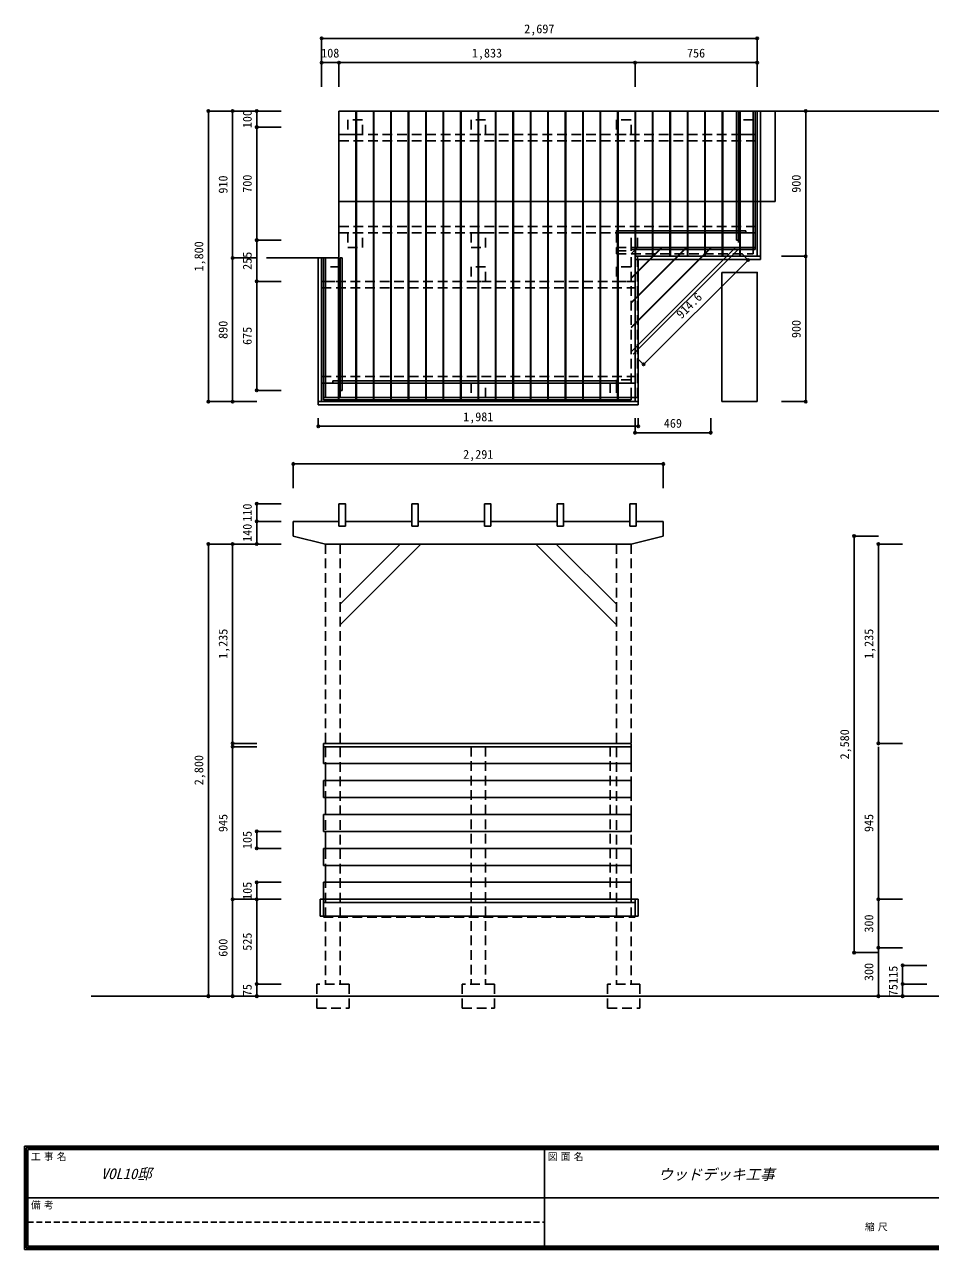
# Model space of a CAD drawing. Units: millimetres at full size, sheet at 1:30. Extents: x -5633 to 5647, y -4119 to 4019.
# Drawn here: x -5633 to -24, y -4119 to 3468 of the extents above; entities that cross this region are included whole.
import ezdxf
from ezdxf.enums import TextEntityAlignment as Align

# ---------------------------------------------------------------- set-up
doc = ezdxf.new("R2010")
doc.units = ezdxf.units.MM
doc.header["$LTSCALE"] = 30
doc.header["$PDMODE"] = 32
doc.header["$PDSIZE"] = 15
doc.linetypes.add('DASHED1', pattern=[1.8, 1.2, -0.6])
doc.linetypes.add('DASHED2', pattern=[3, 2, -1])
for name, color, linetype in [('0-2_束１', 4, 'DASHED2'), ('0-4_根太・大引き', 4, 'DASHED2'), ('0-5_柱・手摺', 2, 'Continuous'), ('0-6_床板等１', 3, 'Continuous'), ('0-7_床板等２', 2, 'Continuous'), ('0-A_境界・築造物', 7, 'Continuous'), ('0-C_寸法（境界・築造物）', 7, 'Continuous'), ('F-B_文字', 4, 'Continuous')]:
    doc.layers.add(name, color=color, linetype=linetype)
doc.styles.add('ＭＳ ゴシック', font='')
doc.styles.get('ＭＳ ゴシック').set_extended_font_data('MS Gothic')

msp = doc.modelspace()

# ---------------------------------------------------------------- linework, layer by layer
at = {"layer": '0-2_束１'}
for p, q in [((-1877.95, 2176.99), (-1837.95, 2176.99)), ((-1837.95, 2086.99), (-1837.95, 2176.99)), ((-1967.95, 2066.99), (-1967.95, 2086.99)), ((-1967.95, 2066.99), (-1877.95, 2066.99)), ((-1877.95, 2086.99), (-1877.95, 2066.99)), ((-1837.95, 2086.99), (-1877.95, 2086.99)), ((-2007.95, 1246.99), (-2007.95, 1156.99)), ((-2007.95, 1246.99), (-1967.95, 1246.99)), ((-1877.95, 1266.99), (-1877.95, 1246.99)), ((-1967.95, 1156.99), (-2007.95, 1156.99)), ((-3768.95, 249.74), (-3768.95, -2475.26)), ((-3768.95, 249.74), (-3768.95, -2475.26)), ((-3678.95, 249.74), (-3678.95, -2475.26)), ((-3678.95, 249.74), (-3678.95, -2475.26)), ((-1967.95, 249.74), (-1967.95, -2475.26)), ((-1877.95, 249.74), (-1877.95, -2475.26)), ((-2867.95, -1005.26), (-2867.95, -2475.26)), ((-2777.95, -1005.26), (-2777.95, -2475.26)), ((-2007.95, -1005.26), (-2007.95, -1950.26))]:
    msp.add_line(p, q, dxfattribs=at)
for points in [[(-3630.95, 2786.99), (-3540.95, 2786.99), (-3540.95, 2876.99), (-3630.95, 2876.99)], [(-2867.95, 2786.99), (-2777.95, 2786.99), (-2777.95, 2876.99), (-2867.95, 2876.99)], [(-1967.95, 2786.99), (-1877.95, 2786.99), (-1877.95, 2876.99), (-1967.95, 2876.99)], [(-1211.95, 2786.99), (-1121.95, 2786.99), (-1121.95, 2876.99), (-1211.95, 2876.99)], [(-3630.95, 2086.99), (-3540.95, 2086.99), (-3540.95, 2176.99), (-3630.95, 2176.99)], [(-2867.95, 2086.99), (-2777.95, 2086.99), (-2777.95, 2176.99), (-2867.95, 2176.99)], [(-1967.95, 2086.99), (-1877.95, 2086.99), (-1877.95, 2176.99), (-1967.95, 2176.99)], [(-1211.95, 2086.99), (-1121.95, 2086.99), (-1121.95, 2176.99), (-1211.95, 2176.99)], [(-3768.95, 1876.99), (-3678.95, 1876.99), (-3678.95, 1966.99), (-3768.95, 1966.99)], [(-2867.95, 1876.99), (-2777.95, 1876.99), (-2777.95, 1966.99), (-2867.95, 1966.99)], [(-1967.95, 1876.99), (-1877.95, 1876.99), (-1877.95, 1966.99), (-1967.95, 1966.99)], [(-3768.95, 1156.99), (-3678.95, 1156.99), (-3678.95, 1246.99), (-3768.95, 1246.99)], [(-2867.95, 1156.99), (-2777.95, 1156.99), (-2777.95, 1246.99), (-2867.95, 1246.99)], [(-1967.95, 1156.99), (-1877.95, 1156.99), (-1877.95, 1246.99), (-1967.95, 1246.99)], [(-3823.95, -2625.26), (-3623.95, -2625.26), (-3623.95, -2475.26), (-3823.95, -2475.26)], [(-3823.95, -2625.26), (-3623.95, -2625.26), (-3623.95, -2475.26), (-3823.95, -2475.26)], [(-2922.95, -2625.26), (-2722.95, -2625.26), (-2722.95, -2475.26), (-2922.95, -2475.26)], [(-2022.95, -2625.26), (-1822.95, -2625.26), (-1822.95, -2475.26), (-2022.95, -2475.26)]]:
    msp.add_lwpolyline(points, close=True, dxfattribs=at)
msp.add_lwpolyline([(-1877.95, 1266.99), (-1967.95, 1266.99), (-1967.95, 1246.99)], dxfattribs=at)
at = {"layer": '0-4_根太・大引き'}
for p, q in [((-3685.95, 2786.99), (-3685.95, 2746.99)), ((-3685.95, 2746.99), (-1096.95, 2746.99)), ((-3685.95, 2216.99), (-3685.95, 2176.99)), ((-3685.95, 2176.99), (-1096.95, 2176.99)), ((-3793.95, 1876.99), (-3793.95, 1836.99)), ((-3793.95, 1876.99), (-1852.95, 1876.99)), ((-3793.95, 1836.99), (-1852.95, 1836.99)), ((-1852.95, 1876.99), (-1852.95, 1836.99)), ((-3793.95, 1286.99), (-3793.95, 1246.99)), ((-3793.95, 1286.99), (-1852.95, 1286.99)), ((-3793.95, 1246.99), (-1852.95, 1246.99)), ((-1852.95, 1286.99), (-1852.95, 1246.99)), ((-3781.95, -2060.26), (-1852.95, -2060.26))]:
    msp.add_line(p, q, dxfattribs=at)
for points in [[(-3685.95, 2786.99), (-1096.95, 2786.99), (-1096.95, 2746.99)], [(-3685.95, 2216.99), (-1096.95, 2216.99), (-1096.95, 2176.99)]]:
    msp.add_lwpolyline(points, dxfattribs=at)
at = {"layer": '0-5_柱・手摺'}
for p, q in [((-1224.95, 2931.99), (-1224.95, 2131.99)), ((-1211.95, 2931.99), (-1224.95, 2931.99)), ((-1211.95, 2931.99), (-1211.95, 2131.99)), ((-1967.95, 2176.99), (-1166.95, 2176.99)), ((-1224.95, 2131.99), (-1211.95, 2131.99)), ((-1166.95, 2176.99), (-1166.95, 2189.99)), ((-1877.95, 2086.99), (-1877.95, 2073.99)), ((-1877.95, 2073.99), (-1108.95, 2073.99)), ((-3768.95, 2021.99), (-3781.95, 2021.99)), ((-3781.95, 2021.99), (-3781.95, 1143.99)), ((-3768.95, 2021.99), (-3768.95, 1156.99)), ((-3678.95, 2021.99), (-3678.95, 1201.99)), ((-3665.95, 2021.99), (-3678.95, 2021.99)), ((-3665.95, 2021.99), (-3665.95, 1201.99)), ((-1967.95, 1246.99), (-1967.95, 1259.99)), ((-3781.95, 1156.99), (-1877.95, 1156.99)), ((-3781.95, 1143.99), (-1877.95, 1143.99)), ((-3665.95, 1201.99), (-3678.95, 1201.99)), ((-1877.95, 1156.99), (-1877.95, 1143.99)), ((-3968.95, 389.74), (-3685.95, 389.74)), ((-3645.95, 389.74), (-3235.95, 389.74)), ((-3195.95, 389.74), (-2785.95, 389.74)), ((-2745.95, 389.74), (-2335.95, 389.74)), ((-2295.95, 389.74), (-1885.95, 389.74)), ((-1845.95, 389.74), (-1677.95, 389.74)), ((-1677.95, 389.74), (-1677.95, 299.74)), ((-1677.95, 299.74), (-1877.95, 249.74)), ((-3781.95, -1005.26), (-1877.95, -1005.26)), ((-3781.95, -1005.26), (-3781.95, -1110.26)), ((-1877.95, -1005.26), (-1877.95, -1110.26)), ((-3781.95, -1110.26), (-1877.95, -1110.26)), ((-3768.95, -1110.26), (-3768.95, -1215.26)), ((-3781.95, -1215.26), (-1877.95, -1215.26)), ((-3781.95, -1215.26), (-3781.95, -1320.26)), ((-1877.95, -1215.26), (-1877.95, -1320.26)), ((-3781.95, -1320.26), (-1877.95, -1320.26)), ((-3768.95, -1320.26), (-3768.95, -1425.26)), ((-3781.95, -1425.26), (-1877.95, -1425.26)), ((-3781.95, -1425.26), (-3781.95, -1530.26)), ((-1877.95, -1425.26), (-1877.95, -1530.26)), ((-3781.95, -1530.26), (-1877.95, -1530.26)), ((-3768.95, -1530.26), (-3768.95, -1635.26)), ((-3781.95, -1635.26), (-1877.95, -1635.26)), ((-3781.95, -1635.26), (-3781.95, -1740.26)), ((-1877.95, -1635.26), (-1877.95, -1740.26)), ((-3781.95, -1740.26), (-1877.95, -1740.26)), ((-3768.95, -1740.26), (-3768.95, -1845.26)), ((-3781.95, -1845.26), (-3781.95, -1950.26)), ((-3781.95, -1845.26), (-1877.95, -1845.26)), ((-1877.95, -1845.26), (-1877.95, -1950.26)), ((-3781.95, -1950.26), (-1877.95, -1950.26))]:
    msp.add_line(p, q, dxfattribs=at)
for points in [[(-1121.95, 2931.99), (-1121.95, 2086.99), (-1108.95, 2086.99)], [(-1121.95, 2931.99), (-1108.95, 2931.99), (-1108.95, 2086.99)], [(-1967.95, 2176.99), (-1967.95, 2189.99), (-1166.95, 2189.99)], [(-1877.95, 2086.99), (-1108.95, 2086.99), (-1108.95, 2073.99)], [(-1967.95, 1246.99), (-3723.95, 1246.99), (-3723.95, 1259.99), (-1967.95, 1259.99)], [(-3968.95, 389.74), (-3968.95, 299.74), (-3768.95, 249.74), (-1877.95, 249.74)]]:
    msp.add_lwpolyline(points, dxfattribs=at)
at = {"layer": '0-6_床板等１'}
for p, q in [((-3685.95, 2931.99), (-3685.95, 1131.99)), ((-3685.95, 2931.99), (-1096.95, 2931.99)), ((-3580.95, 2931.99), (-3580.95, 1131.99)), ((-3577.95, 2931.99), (-3577.95, 1131.99)), ((-3472.95, 2931.99), (-3472.95, 1131.99)), ((-3469.95, 2931.99), (-3469.95, 1131.99)), ((-3364.95, 2931.99), (-3364.95, 1131.99)), ((-3361.95, 2931.99), (-3361.95, 1131.99)), ((-3256.95, 2931.99), (-3256.95, 1131.99)), ((-3253.95, 2931.99), (-3253.95, 1131.99)), ((-3148.95, 2931.99), (-3148.95, 1131.99)), ((-3145.95, 2931.99), (-3145.95, 1131.99)), ((-3040.95, 2931.99), (-3040.95, 1131.99)), ((-3037.95, 2931.99), (-3037.95, 1131.99)), ((-2932.95, 2931.99), (-2932.95, 1131.99)), ((-2929.95, 2931.99), (-2929.95, 1131.99)), ((-2824.95, 2931.99), (-2824.95, 1131.99)), ((-2821.95, 2931.99), (-2821.95, 1131.99)), ((-2716.95, 2931.99), (-2716.95, 1131.99)), ((-2713.95, 2931.99), (-2713.95, 1131.99)), ((-2608.95, 2931.99), (-2608.95, 1131.99)), ((-2605.95, 2931.99), (-2605.95, 1131.99)), ((-2500.95, 2931.99), (-2500.95, 1131.99)), ((-2497.95, 2931.99), (-2497.95, 1131.99)), ((-2392.95, 2931.99), (-2392.95, 1131.99)), ((-2389.95, 2931.99), (-2389.95, 1131.99)), ((-2284.95, 2931.99), (-2284.95, 1131.99)), ((-2281.95, 2931.99), (-2281.95, 1131.99)), ((-2176.95, 2931.99), (-2176.95, 1131.99)), ((-2173.95, 2931.99), (-2173.95, 1131.99)), ((-2068.95, 2931.99), (-2068.95, 1131.99)), ((-2065.95, 2931.99), (-2065.95, 1131.99)), ((-1960.95, 2931.99), (-1960.95, 1131.99)), ((-1957.95, 2931.99), (-1957.95, 1131.99)), ((-1852.95, 2931.99), (-1852.95, 1131.99)), ((-1849.95, 2931.99), (-1849.95, 2031.99)), ((-1744.95, 2931.99), (-1744.95, 2031.99)), ((-1741.95, 2931.99), (-1741.95, 2031.99)), ((-1636.95, 2931.99), (-1636.95, 2031.99)), ((-1633.95, 2931.99), (-1633.95, 2031.99)), ((-1528.95, 2931.99), (-1528.95, 2031.99)), ((-1525.95, 2931.99), (-1525.95, 2031.99)), ((-1420.95, 2931.99), (-1420.95, 2031.99)), ((-1417.95, 2931.99), (-1417.95, 2031.99)), ((-1312.95, 2931.99), (-1312.95, 2031.99)), ((-1309.95, 2931.99), (-1309.95, 2031.99)), ((-1204.95, 2931.99), (-1204.95, 2031.99)), ((-1201.95, 2931.99), (-1201.95, 2031.99)), ((-1096.95, 2931.99), (-1096.95, 2031.99)), ((-1076.95, 2931.99), (-1076.95, 2011.99)), ((-3813.95, 2021.99), (-3813.95, 1111.99)), ((-3793.95, 2021.99), (-3793.95, 1131.99)), ((-1849.95, 2031.99), (-1076.95, 2031.99)), ((-1849.95, 2011.99), (-1076.95, 2011.99)), ((-1832.95, 2011.99), (-1832.95, 1111.99)), ((-3813.95, 1131.99), (-1832.95, 1131.99)), ((-3813.95, 1111.99), (-1832.95, 1111.99)), ((-3801.95, -1950.26), (-1832.95, -1950.26)), ((-3781.95, -1950.26), (-3781.95, -1970.26)), ((-3781.95, -1970.26), (-1852.95, -1970.26)), ((-1852.95, -1950.26), (-1852.95, -1970.26))]:
    msp.add_line(p, q, dxfattribs=at)
msp.add_lwpolyline([(-3793.95, 2021.99), (-3688.95, 2021.99), (-3688.95, 1131.99)], dxfattribs=at)
at = {"layer": '0-7_床板等２', "color": 4, "linetype": 'DASHED2'}
for p, q in [((-1967.95, 2086.99), (-1121.95, 2086.99)), ((-1967.95, 2086.99), (-1967.95, 2046.99)), ((-1121.95, 2086.99), (-1121.95, 2046.99)), ((-1967.95, 2046.99), (-1121.95, 2046.99)), ((-1877.95, 1156.99), (-1877.95, 2046.99)), ((-1837.95, 1156.99), (-1837.95, 2046.99)), ((-1877.95, 1156.99), (-1837.95, 1156.99))]:
    msp.add_line(p, q, dxfattribs=at)
at = {"layer": '0-7_床板等２', "color": 3}
for p, q in [((-1877.95, 2046.99), (-1837.95, 2086.99)), ((-1877.95, 1894.25), (-1685.22, 2086.99)), ((-1877.95, 1898.5), (-1689.46, 2086.99)), ((-1877.95, 1745.76), (-1536.73, 2086.99)), ((-1877.95, 1741.52), (-1532.48, 2086.99)), ((-1877.95, 1593.03), (-1383.99, 2086.99)), ((-1877.95, 1588.78), (-1379.75, 2086.99)), ((-1877.95, 1440.29), (-1231.26, 2086.99)), ((-1863.81, 1426.15), (-1217.11, 2072.85)), ((-3801.95, -1950.26), (-3801.95, -2055.26)), ((-3781.95, -1970.26), (-3781.95, -2055.26)), ((-1852.95, -1970.26), (-1852.95, -2055.26)), ((-1832.95, -1950.26), (-1832.95, -2055.26)), ((-3801.95, -2055.26), (-1832.95, -2055.26))]:
    msp.add_line(p, q, dxfattribs=at)
at = {"layer": '0-7_床板等２'}
for p, q in [((-3685.95, 499.74), (-3685.95, 359.74)), ((-3235.95, 499.74), (-3235.95, 359.74)), ((-2785.95, 499.74), (-2785.95, 359.74)), ((-2335.95, 499.74), (-2335.95, 359.74)), ((-1885.95, 499.74), (-1885.95, 359.74)), ((-3685.95, 359.74), (-3645.95, 359.74)), ((-3235.95, 359.74), (-3195.95, 359.74)), ((-2785.95, 359.74), (-2745.95, 359.74)), ((-2335.95, 359.74), (-2295.95, 359.74)), ((-1885.95, 359.74), (-1845.95, 359.74)), ((-2467.95, 249.74), (-1967.95, -250.26)), ((-2340.67, 249.74), (-1967.95, -122.98)), ((-3781.95, -985.26), (-1877.95, -985.26)), ((-3781.95, -985.26), (-3781.95, -1005.26)), ((-1877.95, -985.26), (-1877.95, -1005.26)), ((-3781.95, -1005.26), (-1877.95, -1005.26))]:
    msp.add_line(p, q, dxfattribs=at)
for points in [[(-3685.95, 499.74), (-3645.95, 499.74), (-3645.95, 359.74)], [(-3235.95, 499.74), (-3195.95, 499.74), (-3195.95, 359.74)], [(-2785.95, 499.74), (-2745.95, 499.74), (-2745.95, 359.74)], [(-2335.95, 499.74), (-2295.95, 499.74), (-2295.95, 359.74)], [(-1885.95, 499.74), (-1845.95, 499.74), (-1845.95, 359.74)]]:
    msp.add_lwpolyline(points, dxfattribs=at)
at = {"layer": '0-A_境界・築造物'}
for p, q in [((-3685.95, 2931.99), (258.94, 2931.99)), ((-3685.95, 2931.99), (-3685.95, 2021.99)), ((-985.95, 2931.99), (-985.95, 2371.99)), ((-3685.95, 2371.99), (-985.95, 2371.99)), ((-4135.32, 2021.99), (-3685.95, 2021.99)), ((-1315.95, 1931.99), (-1315.95, 1131.99)), ((-1315.95, 1131.99), (-1095.95, 1131.99)), ((-5221.14, -2550.26), (2123.41, -2550.26))]:
    msp.add_line(p, q, dxfattribs=at)
msp.add_lwpolyline([(-1315.95, 1931.99), (-1095.95, 1931.99), (-1095.95, 1131.99)], dxfattribs=at)
at = {"layer": '0-C_寸法（境界・築造物）', "color": 4}
for p, q in [((-3793.95, 3381.99), (-3793.95, 3231.99)), ((-3793.95, 3381.99), (-1096.95, 3381.99)), ((-1096.95, 3381.99), (-1096.95, 3231.99)), ((-3793.95, 3231.99), (-3793.95, 3081.99)), ((-3793.95, 3231.99), (-3685.95, 3231.99)), ((-3685.95, 3231.99), (-3685.95, 3081.99)), ((-3685.95, 3231.99), (-1852.95, 3231.99)), ((-1852.95, 3231.99), (-1852.95, 3081.99)), ((-1852.95, 3231.99), (-1096.95, 3231.99)), ((-1096.95, 3231.99), (-1096.95, 3081.99)), ((-4494.79, 2931.99), (-4344.79, 2931.99)), ((-4494.79, 2931.99), (-4494.79, 1131.99)), ((-4344.79, 2931.99), (-4194.79, 2931.99)), ((-4344.79, 2931.99), (-4344.79, 2021.99)), ((-4194.79, 2931.99), (-4044.79, 2931.99)), ((-4194.79, 2931.99), (-4194.79, 2831.99)), ((-796.45, 2931.99), (-946.45, 2931.99)), ((-796.45, 2931.99), (-796.45, 2031.99)), ((-4194.79, 2831.99), (-4044.79, 2831.99)), ((-4194.79, 2831.99), (-4194.79, 2131.99)), ((-4194.79, 2131.99), (-4044.79, 2131.99)), ((-4194.79, 2131.99), (-4194.79, 1876.99)), ((-4344.79, 2021.99), (-4194.79, 2021.99)), ((-4344.79, 2021.99), (-4344.79, 1131.99)), ((-1800.07, 1362.4), (-1153.37, 2009.1)), ((-1153.37, 2009.1), (-1192.75, 2048.49)), ((-796.45, 2031.99), (-946.45, 2031.99)), ((-796.45, 2031.99), (-796.45, 1131.99)), ((-4194.79, 1876.99), (-4044.79, 1876.99)), ((-4194.79, 1876.99), (-4194.79, 1201.99)), ((-1800.07, 1362.4), (-1839.45, 1401.79)), ((-4194.79, 1201.99), (-4044.79, 1201.99)), ((-4494.79, 1131.99), (-4344.79, 1131.99)), ((-4344.79, 1131.99), (-4194.79, 1131.99)), ((-796.45, 1131.99), (-946.45, 1131.99)), ((-3813.95, 979.15), (-3813.95, 1029.15)), ((-1852.95, 938.97), (-1852.95, 1029.79)), ((-1832.95, 979.15), (-1832.95, 1029.15)), ((-1383.99, 938.97), (-1383.99, 1029.79)), ((-3813.95, 979.15), (-1832.95, 979.15)), ((-1852.95, 938.97), (-1383.99, 938.97)), ((-3968.95, 746.62), (-3968.95, 596.62)), ((-3968.95, 746.62), (-1677.95, 746.62)), ((-1677.95, 746.62), (-1677.95, 596.62)), ((-4194.79, 499.74), (-4044.79, 499.74)), ((-4194.79, 389.74), (-4194.79, 499.74)), ((-4194.79, 389.74), (-4044.79, 389.74)), ((-4194.79, 249.74), (-4194.79, 389.74)), ((-4494.79, 249.74), (-4344.79, 249.74)), ((-4494.79, -2550.26), (-4494.79, 249.74)), ((-4344.79, 249.74), (-4194.79, 249.74)), ((-4344.79, -985.26), (-4344.79, 249.74)), ((-4194.79, 249.74), (-4044.79, 249.74)), ((-496.45, 299.74), (-346.45, 299.74)), ((-496.45, -2280.26), (-496.45, 299.74)), ((-346.45, 249.74), (-196.45, 249.74)), ((-346.45, -985.26), (-346.45, 249.74)), ((-4344.79, -985.26), (-4194.79, -985.26)), ((-346.45, -985.26), (-196.45, -985.26)), ((-4344.79, -1005.26), (-4194.79, -1005.26)), ((-4344.79, -1950.26), (-4344.79, -1005.26)), ((-346.45, -1950.26), (-346.45, -1005.26)), ((-4194.79, -1530.26), (-4044.79, -1530.26)), ((-4194.79, -1635.26), (-4194.79, -1530.26)), ((-4194.79, -1635.26), (-4044.79, -1635.26)), ((-4194.79, -1845.26), (-4044.79, -1845.26)), ((-4194.79, -1845.26), (-4194.79, -1950.26)), ((-4344.79, -1950.26), (-4194.79, -1950.26)), ((-4344.79, -2550.26), (-4344.79, -1950.26)), ((-4194.79, -1950.26), (-4044.79, -1950.26)), ((-4194.79, -2475.26), (-4194.79, -1950.26)), ((-346.45, -1950.26), (-196.45, -1950.26)), ((-346.45, -2250.26), (-346.45, -1950.26)), ((-346.45, -2250.26), (-196.45, -2250.26)), ((-346.45, -2550.26), (-346.45, -2250.26)), ((-496.45, -2280.26), (-346.45, -2280.26)), ((-196.45, -2360.26), (-46.45, -2360.26)), ((-196.45, -2475.26), (-196.45, -2360.26)), ((-4194.79, -2475.26), (-4044.79, -2475.26)), ((-4194.79, -2550.26), (-4194.79, -2475.26)), ((-196.45, -2475.26), (-46.45, -2475.26)), ((-196.45, -2550.26), (-196.45, -2475.26)), ((-4494.79, -2550.26), (-4344.79, -2550.26)), ((-4344.79, -2550.26), (-4194.79, -2550.26)), ((-4194.79, -2550.26), (-4044.79, -2550.26)), ((-346.45, -2550.26), (-196.45, -2550.26)), ((-196.45, -2550.26), (-46.45, -2550.26))]:
    msp.add_line(p, q, dxfattribs=at)
at = {"layer": '0-C_寸法（境界・築造物）', "color": 2}
for p, q in [((-3678.95, -250.26), (-3178.95, 249.74)), ((-3678.95, -122.98), (-3306.23, 249.74))]:
    msp.add_line(p, q, dxfattribs=at)
at = {"layer": '0-C_寸法（境界・築造物）'}
for p in [(-3793.95, 3381.99), (-1096.95, 3381.99), (-3793.95, 3231.99), (-3685.95, 3231.99), (-1852.95, 3231.99), (-1096.95, 3231.99), (-4494.79, 2931.99), (-4344.79, 2931.99), (-4194.79, 2931.99), (-796.45, 2931.99), (-4194.79, 2831.99), (-4194.79, 2131.99), (-4344.79, 2021.99), (-1153.37, 2009.1), (-796.45, 2031.99), (-4194.79, 1876.99), (-1800.07, 1362.4), (-4494.79, 1131.99), (-4344.79, 1131.99), (-4194.79, 1201.99), (-796.45, 1131.99), (-3813.95, 979.15), (-1832.95, 979.15), (-1852.95, 938.97), (-1383.99, 938.97), (-3968.95, 746.62), (-1677.95, 746.62), (-4194.79, 499.74), (-4194.79, 389.74), (-496.45, 299.74), (-4494.79, 249.74), (-4344.79, 249.74), (-4194.79, 249.74), (-346.45, 249.74), (-4344.79, -985.26), (-346.45, -985.26), (-4344.79, -1005.26), (-4194.79, -1530.26), (-4194.79, -1635.26), (-4194.79, -1845.26), (-4344.79, -1950.26), (-4194.79, -1950.26), (-346.45, -1950.26), (-496.45, -2280.26), (-346.45, -2250.26), (-196.45, -2360.26), (-4194.79, -2475.26), (-196.45, -2475.26), (-4494.79, -2550.26), (-4344.79, -2550.26), (-4194.79, -2550.26), (-346.45, -2550.26), (-196.45, -2550.26)]:
    msp.add_point(p, dxfattribs=at)
at = {"layer": 'F-B_文字', "color": 3}
for p, q in [((-5632.95, -3479.44), (5647.05, -3479.44)), ((-5632.95, -3479.44), (-5632.95, -4119.44)), ((-5622.95, -3489.44), (5637.05, -3489.44)), ((-5622.95, -3489.44), (-5622.95, -4109.44)), ((-5612.95, -3499.44), (5627.05, -3499.44)), ((-2412.95, -3499.44), (-2412.95, -4099.44)), ((-5612.95, -3799.44), (787.05, -3799.44)), ((-5632.95, -4119.44), (5647.05, -4119.44)), ((-5622.95, -4109.44), (5637.05, -4109.44))]:
    msp.add_line(p, q, dxfattribs=at)
at = {"layer": 'F-B_文字', "color": 3, "linetype": 'DASHED1'}
msp.add_line((-5612.95, -3949.44), (-2412.95, -3949.44), dxfattribs=at)
at = {"layer": 'F-B_文字', "color": 3}
msp.add_lwpolyline([(-5612.95, -3499.44), (-5612.95, -4099.44), (5627.05, -4099.44)], dxfattribs=at)

# ---------------------------------------------------------------- texts
at = {"layer": '0-C_寸法（境界・築造物）', "style": 'ＭＳ ゴシック'}
for s, p in [('2,697', (-2539.2, 3396.99)), ('108', (-3796.2, 3246.99)), ('1,833', (-2863.2, 3246.99)), ('756', (-1531.2, 3246.99)), ('1,981', (-2917.2, 994.15)), ('469', (-1674.72, 953.97)), ('2,291', (-2917.2, 761.62))]:
    msp.add_text(s, height=54.99, dxfattribs=at).set_placement(p, align=Align.BOTTOM_LEFT)
for s, rotation, p in [('100', 90, (-4209.79, 2825.74)), ('910', 90, (-4359.79, 2420.74)), ('700', 90, (-4209.79, 2425.74)), ('900', 90, (-811.45, 2425.74)), ('1,800', 90, (-4509.79, 1938.24)), ('255', 90, (-4209.79, 1948.24)), ('914.6', 45, (-1553.61, 1630.07)), ('890', 90, (-4359.79, 1520.74)), ('900', 90, (-811.45, 1525.74)), ('675', 90, (-4209.79, 1483.24)), ('110', 90, (-4209.79, 388.49)), ('140', 90, (-4209.79, 263.49)), ('1,235', 90, (-4359.79, -461.51)), ('1,235', 90, (-361.45, -461.51)), ('2,580', 90, (-511.45, -1084.01)), ('2,800', 90, (-4509.79, -1244.01)), ('945', 90, (-4359.79, -1534.01)), ('945', 90, (-361.45, -1534.01)), ('105', 90, (-4209.79, -1639.01)), ('105', 90, (-4209.79, -1954.01)), ('300', 90, (-361.45, -2156.51)), ('600', 90, (-4359.79, -2306.51)), ('525', 90, (-4209.79, -2269.01)), ('300', 90, (-361.45, -2456.51)), ('115', 90, (-211.45, -2474.01)), ('75', 90, (-4209.79, -2550.26)), ('75', 90, (-211.45, -2550.26))]:
    msp.add_text(s, height=54.99, rotation=rotation, dxfattribs=at).set_placement(p, align=Align.BOTTOM_LEFT)
at = {"layer": 'F-B_文字', "style": 'ＭＳ ゴシック'}
for s, p in [('工', (-5592.95, -3579.44)), ('事', (-5512.95, -3579.44)), ('名', (-5432.95, -3579.44)), ('図', (-2392.95, -3579.44)), ('面', (-2312.95, -3579.44)), ('名', (-2232.95, -3579.44)), ('備', (-5592.95, -3879.44)), ('考', (-5512.95, -3879.44)), ('縮', (-429.2, -4014.44)), ('尺', (-349.2, -4014.44))]:
    msp.add_text(s, height=43.99, dxfattribs=at).set_placement(p, align=Align.BOTTOM_LEFT)
at = {"layer": 'F-B_文字', "color": 3, "style": 'ＭＳ ゴシック', "oblique": 15}
for s, p in [('VOL10邸', (-5159.71, -3703.39)), ('ウッドデッキ工事', (-1708.98, -3706.87))]:
    msp.add_text(s, height=65.98, dxfattribs=at).set_placement(p, align=Align.BOTTOM_LEFT)

doc.saveas('drawing.dxf')
